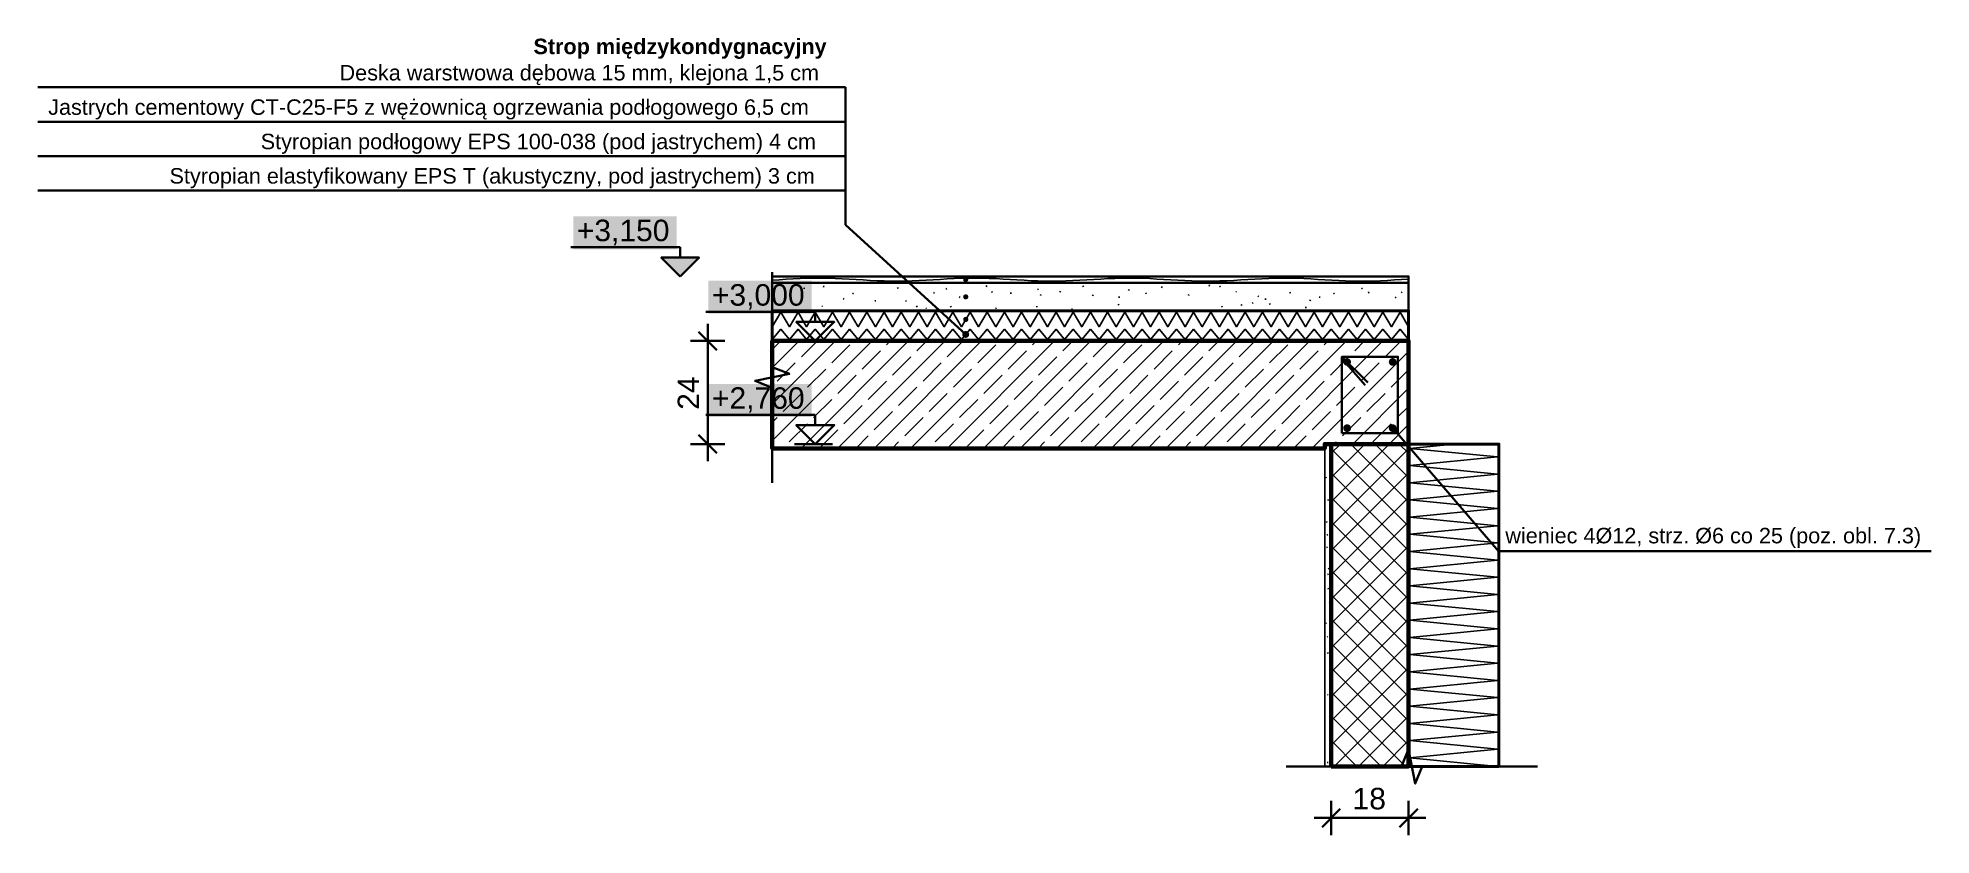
# Model space of a CAD drawing. Header units: metres. Extents: x -3.1 to 26, y 1.8 to 3.7.
# Drawn here: x -3.098 to 1.305, y 1.85 to 3.705 of the extents above.
import ezdxf

# ---------------------------------------------------------------- set-up
doc = ezdxf.new("R2010")
doc.units = ezdxf.units.M
for name, color, linetype, lineweight in [('A-KRESKOWANIE', 8, 'Continuous', 18), ('A-MASKA', 7, 'Continuous', 18), ('A-OPISY', 2, 'Continuous', 25), ('A-RZEDNE', 1, 'Continuous', 25), ('A-SCIANY-IZOL', 4, 'Continuous', 35), ('A-SCIANY-KONSTR', 7, 'Continuous', 50), ('A-SCIANY-WYK', 8, 'Continuous', 18), ('A-STROPY', 7, 'Continuous', 50), ('A-WARSTWY', 8, 'Continuous', 25), ('K-WYMIARY', 1, 'Continuous', 25), ('K-ZBROJENIE', 1, 'Continuous', 100), ('K-ZBROJENIE-OPIS', 2, 'Continuous', 25)]:
    doc.layers.add(name, color=color, linetype=linetype, lineweight=lineweight)
doc.styles.add('PL_ARIAL', font='arial.ttf')
doc.styles.add('PL_ARIAL_B', font='arialbd.ttf')

msp = doc.modelspace()

# ---------------------------------------------------------------- hatches: boundary and pattern name
at = {"layer": 'A-MASKA', "true_color": 0xffffff}
for points in [[(-1.8526, 3.213), (-1.6123, 3.213), (-1.6123, 3.29), (-1.8526, 3.29)], [(-1.5383, 3.063), (-1.298, 3.063), (-1.298, 3.14), (-1.5383, 3.14)], [(-1.5383, 2.823), (-1.298, 2.823), (-1.298, 2.9), (-1.5383, 2.9)]]:
    msp.add_hatch(color=7, dxfattribs=at).paths.add_polyline_path(points)
at = {"layer": 'A-OPISY', "true_color": 0x000000}
for points in [[(-0.934, 3.1425), (-0.9342, 3.1441), (-0.9348, 3.1455), (-0.9358, 3.1467), (-0.937, 3.1477), (-0.9384, 3.1483), (-0.94, 3.1485), (-0.9416, 3.1483), (-0.943, 3.1477), (-0.9442, 3.1467), (-0.9452, 3.1455), (-0.9458, 3.1441), (-0.946, 3.1425), (-0.9458, 3.1409), (-0.9452, 3.1395), (-0.9442, 3.1383), (-0.943, 3.1373), (-0.9416, 3.1367), (-0.94, 3.1365), (-0.9384, 3.1367), (-0.937, 3.1373), (-0.9358, 3.1383), (-0.9348, 3.1395), (-0.9342, 3.1409)], [(-0.934, 3.1025), (-0.9342, 3.1041), (-0.9348, 3.1055), (-0.9358, 3.1067), (-0.937, 3.1077), (-0.9384, 3.1083), (-0.94, 3.1085), (-0.9416, 3.1083), (-0.943, 3.1077), (-0.9442, 3.1067), (-0.9452, 3.1055), (-0.9458, 3.1041), (-0.946, 3.1025), (-0.9458, 3.1009), (-0.9452, 3.0995), (-0.9442, 3.0983), (-0.943, 3.0973), (-0.9416, 3.0967), (-0.94, 3.0965), (-0.9384, 3.0967), (-0.937, 3.0973), (-0.9358, 3.0983), (-0.9348, 3.0995), (-0.9342, 3.1009)], [(-0.934, 3.05), (-0.9342, 3.0516), (-0.9348, 3.053), (-0.9358, 3.0542), (-0.937, 3.0552), (-0.9384, 3.0558), (-0.94, 3.056), (-0.9416, 3.0558), (-0.943, 3.0552), (-0.9442, 3.0542), (-0.9452, 3.053), (-0.9458, 3.0516), (-0.946, 3.05), (-0.9458, 3.0484), (-0.9452, 3.047), (-0.9442, 3.0458), (-0.943, 3.0448), (-0.9416, 3.0442), (-0.94, 3.044), (-0.9384, 3.0442), (-0.937, 3.0448), (-0.9358, 3.0458), (-0.9348, 3.047), (-0.9342, 3.0484)], [(-0.932, 3.015), (-0.9323, 3.0171), (-0.9331, 3.019), (-0.9343, 3.0207), (-0.936, 3.0219), (-0.9379, 3.0227), (-0.94, 3.023), (-0.9421, 3.0227), (-0.944, 3.0219), (-0.9457, 3.0207), (-0.9469, 3.019), (-0.9477, 3.0171), (-0.948, 3.015), (-0.9477, 3.0129), (-0.9469, 3.011), (-0.9457, 3.0093), (-0.944, 3.0081), (-0.9421, 3.0073), (-0.94, 3.007), (-0.9379, 3.0073), (-0.936, 3.0081), (-0.9343, 3.0093), (-0.9331, 3.011), (-0.9323, 3.0129)], [(-0.934, 3.015), (-0.9342, 3.0166), (-0.9348, 3.018), (-0.9358, 3.0192), (-0.937, 3.0202), (-0.9384, 3.0208), (-0.94, 3.021), (-0.9416, 3.0208), (-0.943, 3.0202), (-0.9442, 3.0192), (-0.9452, 3.018), (-0.9458, 3.0166), (-0.946, 3.015), (-0.9458, 3.0134), (-0.9452, 3.012), (-0.9442, 3.0108), (-0.943, 3.0098), (-0.9416, 3.0092), (-0.94, 3.009), (-0.9384, 3.0092), (-0.937, 3.0098), (-0.9358, 3.0108), (-0.9348, 3.012), (-0.9342, 3.0134)]]:
    msp.add_hatch(color=7, dxfattribs=at).paths.add_polyline_path(points)
at = {"layer": 'A-RZEDNE', "true_color": 0x000000}
msp.add_hatch(color=7, dxfattribs=at).paths.add_polyline_path([(-1.6043, 3.15), (-1.5603, 3.194), (-1.6483, 3.194)])
at = {"layer": 'K-ZBROJENIE', "true_color": 0x000000}
for points in [[(-0.044, 2.951), (-0.044, 2.9501), (-0.0442, 2.9492), (-0.0444, 2.9484), (-0.0447, 2.9476), (-0.0451, 2.9468), (-0.0455, 2.946), (-0.046, 2.9453), (-0.0466, 2.9446), (-0.0473, 2.944), (-0.048, 2.9435), (-0.0488, 2.9431), (-0.0496, 2.9427), (-0.0504, 2.9424), (-0.0512, 2.9422), (-0.0521, 2.942), (-0.053, 2.942), (-0.0539, 2.942), (-0.0548, 2.9422), (-0.0556, 2.9424), (-0.0564, 2.9427), (-0.0572, 2.9431), (-0.058, 2.9435), (-0.0587, 2.944), (-0.0594, 2.9446), (-0.06, 2.9453), (-0.0605, 2.946), (-0.0609, 2.9468), (-0.0613, 2.9476), (-0.0616, 2.9484), (-0.0618, 2.9492), (-0.062, 2.9501), (-0.062, 2.951), (-0.062, 2.9519), (-0.0618, 2.9528), (-0.0616, 2.9536), (-0.0613, 2.9544), (-0.0609, 2.9552), (-0.0605, 2.956), (-0.06, 2.9567), (-0.0594, 2.9574), (-0.0587, 2.958), (-0.058, 2.9585), (-0.0572, 2.9589), (-0.0564, 2.9593), (-0.0556, 2.9596), (-0.0548, 2.9598), (-0.0539, 2.96), (-0.053, 2.96), (-0.0521, 2.96), (-0.0512, 2.9598), (-0.0504, 2.9596), (-0.0496, 2.9593), (-0.0488, 2.9589), (-0.048, 2.9585), (-0.0473, 2.958), (-0.0466, 2.9574), (-0.046, 2.9567), (-0.0455, 2.956), (-0.0451, 2.9552), (-0.0447, 2.9544), (-0.0444, 2.9536), (-0.0442, 2.9528), (-0.044, 2.9519)], [(0.062, 2.951), (0.062, 2.9501), (0.0618, 2.9492), (0.0616, 2.9484), (0.0613, 2.9476), (0.0609, 2.9468), (0.0605, 2.946), (0.06, 2.9453), (0.0594, 2.9446), (0.0587, 2.944), (0.058, 2.9435), (0.0572, 2.9431), (0.0564, 2.9427), (0.0556, 2.9424), (0.0548, 2.9422), (0.0539, 2.942), (0.053, 2.942), (0.0521, 2.942), (0.0512, 2.9422), (0.0504, 2.9424), (0.0496, 2.9427), (0.0488, 2.9431), (0.048, 2.9435), (0.0473, 2.944), (0.0466, 2.9446), (0.046, 2.9453), (0.0455, 2.946), (0.0451, 2.9468), (0.0447, 2.9476), (0.0444, 2.9484), (0.0442, 2.9492), (0.044, 2.9501), (0.044, 2.951), (0.044, 2.9519), (0.0442, 2.9528), (0.0444, 2.9536), (0.0447, 2.9544), (0.0451, 2.9552), (0.0455, 2.956), (0.046, 2.9567), (0.0466, 2.9574), (0.0473, 2.958), (0.048, 2.9585), (0.0488, 2.9589), (0.0496, 2.9593), (0.0504, 2.9596), (0.0512, 2.9598), (0.0521, 2.96), (0.053, 2.96), (0.0539, 2.96), (0.0548, 2.9598), (0.0556, 2.9596), (0.0564, 2.9593), (0.0572, 2.9589), (0.058, 2.9585), (0.0587, 2.958), (0.0594, 2.9574), (0.06, 2.9567), (0.0605, 2.956), (0.0609, 2.9552), (0.0613, 2.9544), (0.0616, 2.9536), (0.0618, 2.9528), (0.062, 2.9519)], [(-0.044, 2.797), (-0.044, 2.7961), (-0.0442, 2.7952), (-0.0444, 2.7944), (-0.0447, 2.7936), (-0.0451, 2.7928), (-0.0455, 2.792), (-0.046, 2.7913), (-0.0466, 2.7906), (-0.0473, 2.79), (-0.048, 2.7895), (-0.0488, 2.7891), (-0.0496, 2.7887), (-0.0504, 2.7884), (-0.0512, 2.7882), (-0.0521, 2.788), (-0.053, 2.788), (-0.0539, 2.788), (-0.0548, 2.7882), (-0.0556, 2.7884), (-0.0564, 2.7887), (-0.0572, 2.7891), (-0.058, 2.7895), (-0.0587, 2.79), (-0.0594, 2.7906), (-0.06, 2.7913), (-0.0605, 2.792), (-0.0609, 2.7928), (-0.0613, 2.7936), (-0.0616, 2.7944), (-0.0618, 2.7952), (-0.062, 2.7961), (-0.062, 2.797), (-0.062, 2.7979), (-0.0618, 2.7988), (-0.0616, 2.7996), (-0.0613, 2.8004), (-0.0609, 2.8012), (-0.0605, 2.802), (-0.06, 2.8027), (-0.0594, 2.8034), (-0.0587, 2.804), (-0.058, 2.8045), (-0.0572, 2.8049), (-0.0564, 2.8053), (-0.0556, 2.8056), (-0.0548, 2.8058), (-0.0539, 2.806), (-0.053, 2.806), (-0.0521, 2.806), (-0.0512, 2.8058), (-0.0504, 2.8056), (-0.0496, 2.8053), (-0.0488, 2.8049), (-0.048, 2.8045), (-0.0473, 2.804), (-0.0466, 2.8034), (-0.046, 2.8027), (-0.0455, 2.802), (-0.0451, 2.8012), (-0.0447, 2.8004), (-0.0444, 2.7996), (-0.0442, 2.7988), (-0.044, 2.7979)], [(0.062, 2.797), (0.062, 2.7961), (0.0618, 2.7952), (0.0616, 2.7944), (0.0613, 2.7936), (0.0609, 2.7928), (0.0605, 2.792), (0.06, 2.7913), (0.0594, 2.7906), (0.0587, 2.79), (0.058, 2.7895), (0.0572, 2.7891), (0.0564, 2.7887), (0.0556, 2.7884), (0.0548, 2.7882), (0.0539, 2.788), (0.053, 2.788), (0.0521, 2.788), (0.0512, 2.7882), (0.0504, 2.7884), (0.0496, 2.7887), (0.0488, 2.7891), (0.048, 2.7895), (0.0473, 2.79), (0.0466, 2.7906), (0.046, 2.7913), (0.0455, 2.792), (0.0451, 2.7928), (0.0447, 2.7936), (0.0444, 2.7944), (0.0442, 2.7952), (0.044, 2.7961), (0.044, 2.797), (0.044, 2.7979), (0.0442, 2.7988), (0.0444, 2.7996), (0.0447, 2.8004), (0.0451, 2.8012), (0.0455, 2.802), (0.046, 2.8027), (0.0466, 2.8034), (0.0473, 2.804), (0.048, 2.8045), (0.0488, 2.8049), (0.0496, 2.8053), (0.0504, 2.8056), (0.0512, 2.8058), (0.0521, 2.806), (0.053, 2.806), (0.0539, 2.806), (0.0548, 2.8058), (0.0556, 2.8056), (0.0564, 2.8053), (0.0572, 2.8049), (0.058, 2.8045), (0.0587, 2.804), (0.0594, 2.8034), (0.06, 2.8027), (0.0605, 2.802), (0.0609, 2.8012), (0.0613, 2.8004), (0.0616, 2.7996), (0.0618, 2.7988), (0.062, 2.7979)]]:
    msp.add_hatch(color=7, dxfattribs=at).paths.add_polyline_path(points)
at = {"layer": 'K-ZBROJENIE-OPIS', "true_color": 0x000000}
msp.add_hatch(color=7, dxfattribs=at).paths.add_polyline_path([(0.067, 2.791), (0.0667, 2.7931), (0.0659, 2.795), (0.0647, 2.7967), (0.063, 2.7979), (0.0611, 2.7987), (0.059, 2.799), (0.0569, 2.7987), (0.055, 2.7979), (0.0533, 2.7967), (0.0521, 2.795), (0.0513, 2.7931), (0.051, 2.791), (0.0513, 2.7889), (0.0521, 2.787), (0.0533, 2.7853), (0.055, 2.7841), (0.0569, 2.7833), (0.059, 2.783), (0.0611, 2.7833), (0.063, 2.7841), (0.0647, 2.7853), (0.0659, 2.787), (0.0667, 2.7889)])

# ---------------------------------------------------------------- linework, layer by layer
at = {"layer": 'A-KRESKOWANIE', "lineweight": 25, "ltscale": 0.02}
for points in [[(-1.39, 3.1413), (-1.3737, 3.1423), (-1.3575, 3.1433), (-1.3412, 3.1442), (-1.3249, 3.145), (-1.3087, 3.1457), (-1.2924, 3.146), (-1.2762, 3.1461), (-1.2599, 3.1459), (-1.2436, 3.1454), (-1.2274, 3.1447), (-1.2111, 3.1438), (-1.1948, 3.1428), (-1.1786, 3.1418), (-1.1623, 3.1408), (-1.146, 3.14), (-1.1298, 3.1394), (-1.1135, 3.139), (-1.0973, 3.1389), (-1.081, 3.1391), (-1.0647, 3.1396), (-1.0485, 3.1403), (-1.0322, 3.1411), (-1.0159, 3.1421), (-0.9997, 3.1431), (-0.9834, 3.1441), (-0.9671, 3.1449), (-0.9509, 3.1456), (-0.9346, 3.146), (-0.9184, 3.1461), (-0.9021, 3.1459), (-0.8858, 3.1455), (-0.8696, 3.1448), (-0.8533, 3.1439), (-0.837, 3.1429), (-0.8208, 3.1419), (-0.8045, 3.141), (-0.7882, 3.1401), (-0.772, 3.1394), (-0.7557, 3.139), (-0.7395, 3.1389), (-0.7232, 3.1391), (-0.7069, 3.1395), (-0.6907, 3.1402), (-0.6744, 3.141), (-0.6581, 3.142), (-0.6419, 3.143), (-0.6256, 3.144), (-0.6093, 3.1448), (-0.5931, 3.1455), (-0.5768, 3.1459), (-0.5605, 3.1461), (-0.5443, 3.146), (-0.528, 3.1456), (-0.5118, 3.1449), (-0.4955, 3.144), (-0.4792, 3.1431), (-0.463, 3.1421), (-0.4467, 3.1411), (-0.4304, 3.1402), (-0.4142, 3.1395), (-0.3979, 3.1391), (-0.3816, 3.1389), (-0.3654, 3.139), (-0.3491, 3.1394), (-0.3329, 3.1401), (-0.3166, 3.1409), (-0.3003, 3.1419), (-0.2841, 3.1429), (-0.2678, 3.1439), (-0.2515, 3.1447), (-0.2353, 3.1454), (-0.219, 3.1459), (-0.2027, 3.1461), (-0.1865, 3.146), (-0.1702, 3.1456), (-0.154, 3.145), (-0.1377, 3.1442), (-0.1214, 3.1432), (-0.1052, 3.1422), (-0.0889, 3.1412), (-0.0726, 3.1403), (-0.0564, 3.1396), (-0.0401, 3.1391), (-0.0238, 3.1389), (-0.0076, 3.139), (0.0087, 3.1393), (0.0249, 3.14), (0.0412, 3.1408), (0.0575, 3.1417), (0.0737, 3.1427), (0.09, 3.1437)], [(-1.2705, 3.1253), (-1.2698, 3.128)], [(-0.8929, 3.1269), (-0.8904, 3.1281)], [(-0.6665, 3.126), (-0.6679, 3.1285)], [(-0.4845, 3.1238), (-0.4833, 3.1263)], [(-0.3738, 3.1274), (-0.3733, 3.1302)], [(-0.35, 3.1255), (-0.3478, 3.1273)], [(-1.3666, 3.0841), (-1.3685, 3.0862)], [(-1.3627, 3.096), (-1.3604, 3.0976)], [(-1.3173, 3.1217), (-1.3146, 3.1225)], [(-1.2226, 3.0972), (-1.2249, 3.0987)], [(-1.2007, 3.1094), (-1.2031, 3.1108)], [(-1.1488, 3.0931), (-1.1516, 3.0931)], [(-1.0971, 3.1217), (-1.0984, 3.1242)], [(-1.0775, 3.0925), (-1.0801, 3.0935)], [(-1.0124, 3.1109), (-1.0147, 3.1126)], [(-0.9863, 3.1205), (-0.9839, 3.1218)], [(-0.953, 3.1008), (-0.9553, 3.1024)], [(-0.8784, 3.1123), (-0.8794, 3.115)], [(-0.8365, 3.1107), (-0.8337, 3.1112)], [(-0.7732, 3.1199), (-0.7704, 3.12)], [(-0.7665, 3.1055), (-0.7656, 3.1082)], [(-0.7212, 3.1136), (-0.7194, 3.1158)], [(-0.6454, 3.1049), (-0.6436, 3.1071)], [(-0.5843, 3.0832), (-0.5857, 3.0856)], [(-0.5829, 3.1005), (-0.5832, 3.1033)], [(-0.5612, 3.117), (-0.5601, 3.1196)], [(-0.5207, 3.1093), (-0.5209, 3.1121)], [(-0.4216, 3.1056), (-0.4208, 3.1083)], [(-0.3121, 3.1132), (-0.3101, 3.1151)], [(-0.2997, 3.0827), (-0.2981, 3.0849)], [(-0.2719, 3.0874), (-0.2742, 3.089)], [(-0.2582, 3.1032), (-0.261, 3.1038)], [(-0.2429, 3.0956), (-0.2431, 3.0984)], [(-0.2323, 3.0847), (-0.2338, 3.0871)], [(-0.1867, 3.1115), (-0.184, 3.1124)], [(-0.14, 3.0935), (-0.1379, 3.0954)], [(-0.1182, 3.1018), (-0.1154, 3.102)], [(-0.0846, 3.1092), (-0.0823, 3.1109)], [(-0.0197, 3.1213), (-0.0174, 3.123)], [(-0.0027, 3.1114), (-0.0031, 3.1142)], [(0.0584, 3.1004), (0.0607, 3.102)], [(0.0747, 3.1118), (0.073, 3.114)], [(-1.39, 3.033), (-1.37, 3.067), (-1.35, 3.033), (-1.33, 3.067), (-1.31, 3.033), (-1.29, 3.067), (-1.27, 3.033), (-1.25, 3.067), (-1.23, 3.033), (-1.21, 3.067), (-1.19, 3.033), (-1.17, 3.067), (-1.15, 3.033), (-1.13, 3.067), (-1.11, 3.033), (-1.09, 3.067), (-1.07, 3.033), (-1.05, 3.067), (-1.03, 3.033), (-1.01, 3.067), (-0.99, 3.033), (-0.97, 3.067), (-0.95, 3.033), (-0.93, 3.067), (-0.91, 3.033), (-0.89, 3.067), (-0.87, 3.033), (-0.85, 3.067), (-0.83, 3.033), (-0.81, 3.067), (-0.79, 3.033), (-0.77, 3.067), (-0.75, 3.033), (-0.73, 3.067), (-0.71, 3.033), (-0.69, 3.067), (-0.67, 3.033), (-0.65, 3.067), (-0.63, 3.033), (-0.61, 3.067), (-0.59, 3.033), (-0.57, 3.067), (-0.55, 3.033), (-0.53, 3.067), (-0.51, 3.033), (-0.49, 3.067), (-0.47, 3.033), (-0.45, 3.067), (-0.43, 3.033), (-0.41, 3.067), (-0.39, 3.033), (-0.37, 3.067), (-0.35, 3.033), (-0.33, 3.067), (-0.31, 3.033), (-0.29, 3.067), (-0.27, 3.033), (-0.25, 3.067), (-0.23, 3.033), (-0.21, 3.067), (-0.19, 3.033), (-0.17, 3.067), (-0.15, 3.033), (-0.13, 3.067), (-0.11, 3.033), (-0.09, 3.067), (-0.07, 3.033), (-0.05, 3.067), (-0.03, 3.033), (-0.01, 3.067), (0.01, 3.033), (0.03, 3.067), (0.05, 3.033), (0.07, 3.067), (0.09, 3.033)], [(-1.2749, 3.0798), (-1.2729, 3.0817)], [(-1.0551, 3.0795), (-1.0525, 3.0805)], [(-1.0312, 3.075), (-1.0327, 3.0773)], [(-0.9741, 3.0784), (-0.9751, 3.081)], [(-0.8711, 3.0754), (-0.8683, 3.0758)], [(-0.7747, 3.0782), (-0.7746, 3.081)], [(-0.6943, 3.0734), (-0.6918, 3.0746)], [(-0.3434, 3.0782), (-0.3443, 3.0808)], [(-0.1494, 3.0761), (-0.1492, 3.0789)], [(-1.39, 3.003), (-1.37, 3.027), (-1.35, 3.003), (-1.33, 3.027), (-1.31, 3.003), (-1.29, 3.027), (-1.27, 3.003), (-1.25, 3.027), (-1.23, 3.003), (-1.21, 3.027), (-1.19, 3.003), (-1.17, 3.027), (-1.15, 3.003), (-1.13, 3.027), (-1.11, 3.003), (-1.09, 3.027), (-1.07, 3.003), (-1.05, 3.027), (-1.03, 3.003), (-1.01, 3.027), (-0.99, 3.003), (-0.97, 3.027), (-0.95, 3.003), (-0.93, 3.027), (-0.91, 3.003), (-0.89, 3.027), (-0.87, 3.003), (-0.85, 3.027), (-0.83, 3.003), (-0.81, 3.027), (-0.79, 3.003), (-0.77, 3.027), (-0.75, 3.003), (-0.73, 3.027), (-0.71, 3.003), (-0.69, 3.027), (-0.67, 3.003), (-0.65, 3.027), (-0.63, 3.003), (-0.61, 3.027), (-0.59, 3.003), (-0.57, 3.027), (-0.55, 3.003), (-0.53, 3.027), (-0.51, 3.003), (-0.49, 3.027), (-0.47, 3.003), (-0.45, 3.027), (-0.43, 3.003), (-0.41, 3.027), (-0.39, 3.003), (-0.37, 3.027), (-0.35, 3.003), (-0.33, 3.027), (-0.31, 3.003), (-0.29, 3.027), (-0.27, 3.003), (-0.25, 3.027), (-0.23, 3.003), (-0.21, 3.027), (-0.19, 3.003), (-0.17, 3.027), (-0.15, 3.003), (-0.13, 3.027), (-0.11, 3.003), (-0.09, 3.027), (-0.07, 3.003), (-0.05, 3.027), (-0.03, 3.003), (-0.01, 3.027), (0.01, 3.003), (0.03, 3.027), (0.05, 3.003), (0.07, 3.027), (0.09, 3.003)], [(-1.39, 2.7678), (-1.1578, 3)], [(-1.39, 2.8526), (-1.2426, 3)], [(-1.39, 2.9375), (-1.3275, 3)], [(-1.39, 2.9799), (-1.3699, 3)], [(-1.3229, 2.75), (-1.0729, 3)], [(-1.3223, 2.9628), (-1.2851, 3)], [(-1.2381, 2.75), (-0.9881, 3)], [(-1.1532, 2.75), (-0.9032, 3)], [(-1.1243, 2.9911), (-1.1154, 3)], [(-1.0684, 2.75), (-0.8184, 3)], [(-1.0536, 2.9769), (-1.0305, 3)], [(-0.9835, 2.75), (-0.7335, 3)], [(-0.9829, 2.9628), (-0.9457, 3)], [(-0.8987, 2.75), (-0.6487, 3)], [(-0.8138, 2.75), (-0.5638, 3)], [(-0.7849, 2.9911), (-0.776, 3)], [(-0.729, 2.75), (-0.479, 3)], [(-0.7142, 2.9769), (-0.6911, 3)], [(-0.6441, 2.75), (-0.3941, 3)], [(-0.6435, 2.9628), (-0.6062, 3)], [(-0.5593, 2.75), (-0.3093, 3)], [(-0.4744, 2.75), (-0.2244, 3)], [(-0.4455, 2.9911), (-0.4365, 3)], [(-0.3896, 2.75), (-0.1396, 3)], [(-0.3748, 2.9769), (-0.3517, 3)], [(-0.3047, 2.75), (-0.0547, 3)], [(-0.3041, 2.9628), (-0.2668, 3)], [(-0.2198, 2.75), (0.0302, 3)], [(-0.1061, 2.9911), (-0.0971, 3)], [(-0.0354, 2.9769), (-0.0123, 3)], [(0.0354, 2.9628), (0.0726, 3)], [(-1.2516, 2.9486), (-1.2092, 2.9911)], [(-1.1809, 2.9345), (-1.1384, 2.9769)], [(-1.1102, 2.9204), (-1.0677, 2.9628)], [(-0.9122, 2.9486), (-0.8697, 2.9911)], [(-0.8415, 2.9345), (-0.799, 2.9769)], [(-0.7707, 2.9204), (-0.7283, 2.9628)], [(-0.5728, 2.9486), (-0.5303, 2.9911)], [(-0.502, 2.9345), (-0.4596, 2.9769)], [(-0.4313, 2.9204), (-0.3889, 2.9628)], [(-0.2333, 2.9486), (-0.1909, 2.9911)], [(-0.1626, 2.9345), (-0.1202, 2.9769)], [(-0.135, 2.75), (0.09, 2.975)], [(-0.0919, 2.9204), (-0.0495, 2.9628)], [(-1.3789, 2.9062), (-1.3364, 2.9486)], [(-1.3081, 2.8921), (-1.2657, 2.9345)], [(-1.2374, 2.8779), (-1.195, 2.9204)], [(-1.1667, 2.8638), (-1.1243, 2.9062)], [(-1.0394, 2.9062), (-0.997, 2.9486)], [(-0.9687, 2.8921), (-0.9263, 2.9345)], [(-0.898, 2.8779), (-0.8556, 2.9204)], [(-0.8273, 2.8638), (-0.7849, 2.9062)], [(-0.7, 2.9062), (-0.6576, 2.9486)], [(-0.6293, 2.8921), (-0.5869, 2.9345)], [(-0.5586, 2.8779), (-0.5162, 2.9204)], [(-0.4879, 2.8638), (-0.4455, 2.9062)], [(-0.3606, 2.9062), (-0.3182, 2.9486)], [(-0.2899, 2.8921), (-0.2475, 2.9345)], [(-0.2192, 2.8779), (-0.1768, 2.9204)], [(-0.1485, 2.8638), (-0.1061, 2.9062)], [(-0.0212, 2.9062), (0.0212, 2.9486)], [(0.0495, 2.8921), (0.09, 2.9326)], [(-1.3647, 2.8355), (-1.3223, 2.8779)], [(-1.294, 2.8214), (-1.2516, 2.8638)], [(-1.096, 2.8496), (-1.0536, 2.8921)], [(-1.0253, 2.8355), (-0.9829, 2.8779)], [(-0.9546, 2.8214), (-0.9122, 2.8638)], [(-0.7566, 2.8496), (-0.7142, 2.8921)], [(-0.6859, 2.8355), (-0.6435, 2.8779)], [(-0.6152, 2.8214), (-0.5728, 2.8638)], [(-0.4172, 2.8496), (-0.3748, 2.8921)], [(-0.3465, 2.8355), (-0.3041, 2.8779)], [(-0.2758, 2.8214), (-0.2333, 2.8638)], [(-0.0778, 2.8496), (-0.0354, 2.8921)], [(-0.0401, 2.76), (0.09, 2.8901)], [(-0.0071, 2.8355), (0.0354, 2.8779)], [(-1.39, 2.8102), (-1.3789, 2.8214)], [(-1.2233, 2.8072), (-1.1809, 2.8496)], [(-1.1526, 2.7931), (-1.1102, 2.8355)], [(-1.0819, 2.7789), (-1.0394, 2.8214)], [(-0.8839, 2.8072), (-0.8415, 2.8496)], [(-0.8132, 2.7931), (-0.7707, 2.8355)], [(-0.7425, 2.7789), (-0.7, 2.8214)], [(-0.5445, 2.8072), (-0.502, 2.8496)], [(-0.4738, 2.7931), (-0.4313, 2.8355)], [(-0.4031, 2.7789), (-0.3606, 2.8214)], [(-0.2051, 2.8072), (-0.1626, 2.8496)], [(-0.1344, 2.7931), (-0.0919, 2.8355)], [(-0.0636, 2.7789), (-0.0212, 2.8214)], [(0.0636, 2.8214), (0.09, 2.8477)], [(-1.3506, 2.7648), (-1.3081, 2.8072)], [(-1.2799, 2.7506), (-1.2374, 2.7931)], [(-1.1957, 2.75), (-1.1667, 2.7789)], [(-1.0112, 2.7648), (-0.9687, 2.8072)], [(-0.9405, 2.7506), (-0.898, 2.7931)], [(-0.8562, 2.75), (-0.8273, 2.7789)], [(-0.6718, 2.7648), (-0.6293, 2.8072)], [(-0.601, 2.7506), (-0.5586, 2.7931)], [(-0.5168, 2.75), (-0.4879, 2.7789)], [(-0.3323, 2.7648), (-0.2899, 2.8072)], [(-0.2616, 2.7506), (-0.2192, 2.7931)], [(-0.1774, 2.75), (-0.1485, 2.7789)], [(0.0071, 2.7648), (0.0495, 2.8072)], [(0.0447, 2.76), (0.09, 2.8053)], [(-1.3654, 2.75), (-1.3647, 2.7506)], [(-1.1108, 2.75), (-1.096, 2.7648)], [(-1.026, 2.75), (-1.0253, 2.7506)], [(-0.7714, 2.75), (-0.7566, 2.7648)], [(-0.6865, 2.75), (-0.6859, 2.7506)], [(-0.432, 2.75), (-0.4172, 2.7648)], [(-0.3471, 2.75), (-0.3465, 2.7506)], [(-0.09, 2.6253), (0.0447, 2.76)], [(-0.09, 2.6819), (-0.0119, 2.76)], [(-0.09, 2.7384), (-0.0684, 2.76)], [(-0.09, 2.5687), (0.09, 2.7487)], [(0.09, 2.5687), (-0.09, 2.7487)], [(-0.0826, 2.76), (-0.0778, 2.7648)], [(0.09, 2.6253), (-0.0447, 2.76)], [(0.09, 2.6819), (0.0119, 2.76)], [(0.09, 2.7384), (0.0684, 2.76)], [(0.0871, 2.76), (0.09, 2.7629)], [(0.297, 2.01), (0.093, 2.03), (0.297, 2.05), (0.093, 2.07), (0.297, 2.09), (0.093, 2.11), (0.297, 2.13), (0.093, 2.15), (0.297, 2.17), (0.093, 2.19), (0.297, 2.21), (0.093, 2.23), (0.297, 2.25), (0.093, 2.27), (0.297, 2.29), (0.093, 2.31), (0.297, 2.33), (0.093, 2.35), (0.297, 2.37), (0.093, 2.39), (0.297, 2.41), (0.093, 2.43), (0.297, 2.45), (0.093, 2.47), (0.297, 2.49), (0.093, 2.51), (0.297, 2.53), (0.093, 2.55), (0.297, 2.57), (0.093, 2.59), (0.297, 2.61), (0.093, 2.63), (0.297, 2.65), (0.093, 2.67), (0.297, 2.69), (0.093, 2.71), (0.297, 2.73), (0.093, 2.75), (0.195, 2.76)], [(-0.09, 2.5122), (0.09, 2.6922)], [(0.09, 2.5122), (-0.09, 2.6922)], [(-0.1017, 2.6806), (-0.1024, 2.6829)], [(-0.0973, 2.6286), (-0.0967, 2.6309)], [(-0.09, 2.4556), (0.09, 2.6356)], [(0.09, 2.4556), (-0.09, 2.6356)], [(-0.0999, 2.5774), (-0.101, 2.5796)], [(-0.09, 2.399), (0.09, 2.579)], [(0.09, 2.399), (-0.09, 2.579)], [(-0.1006, 2.5192), (-0.0984, 2.5201)], [(-0.0999, 2.5483), (-0.0978, 2.5495)], [(-0.09, 2.3424), (0.09, 2.5224)], [(0.09, 2.3424), (-0.09, 2.5224)], [(-0.0974, 2.4698), (-0.0951, 2.4704)], [(-0.09, 2.2859), (0.09, 2.4659)], [(0.09, 2.2859), (-0.09, 2.4659)], [(-0.0983, 2.4564), (-0.0961, 2.4573)], [(-0.0966, 2.4227), (-0.0973, 2.425)], [(-0.0935, 2.3896), (-0.0947, 2.3917)], [(-0.09, 2.2293), (0.09, 2.4093)], [(0.09, 2.2293), (-0.09, 2.4093)], [(-0.1009, 2.3421), (-0.1027, 2.3437)], [(-0.09, 2.1727), (0.09, 2.3527)], [(0.09, 2.1727), (-0.09, 2.3527)], [(-0.0996, 2.3107), (-0.0976, 2.3121)], [(-0.09, 2.1162), (0.09, 2.2962)], [(0.09, 2.1162), (-0.09, 2.2962)], [(-0.0972, 2.2729), (-0.0987, 2.2747)], [(-0.09, 2.0596), (0.09, 2.2396)], [(0.09, 2.0596), (-0.09, 2.2396)], [(-0.0969, 2.1758), (-0.099, 2.1769)], [(0.083, 2.01), (-0.09, 2.183)], [(-0.083, 2.01), (0.09, 2.183)], [(0.0265, 2.01), (-0.09, 2.1265)], [(-0.0265, 2.01), (0.09, 2.1265)], [(-0.0301, 2.01), (-0.09, 2.0699)], [(0.0301, 2.01), (0.09, 2.0699)], [(-0.0972, 2.0192), (-0.0996, 2.0194)], [(-0.0867, 2.01), (-0.09, 2.0133)], [(0.0867, 2.01), (0.09, 2.0133)]]:
    msp.add_lwpolyline(points, dxfattribs=at)
at = {"layer": 'A-OPISY', "lineweight": 35, "ltscale": 0.02}
for points in [[(-1.22, 3.59), (-3.098, 3.59)], [(-1.22, 3.27), (-1.22, 3.59)], [(-1.22, 3.51), (-3.098, 3.51)], [(-1.22, 3.43), (-3.098, 3.43)], [(-1.22, 3.35), (-3.098, 3.35)], [(-0.94, 3.015), (-1.22, 3.27)], [(-1.39, 2.67), (-1.39, 2.891), (-1.43, 2.907), (-1.35, 2.923), (-1.39, 2.939), (-1.39, 3.16)], [(-0.195, 2.01), (0.0735, 2.01), (0.0895, 2.05), (0.1055, 1.97), (0.1215, 2.01), (0.39, 2.01)]]:
    msp.add_lwpolyline(points, dxfattribs=at)
at = {"layer": 'A-RZEDNE', "lineweight": 35, "ltscale": 0.02}
for points in [[(-1.6043, 3.218), (-1.8586, 3.218)], [(-1.6043, 3.194), (-1.6043, 3.218)], [(-1.29, 3.068), (-1.5443, 3.068)], [(-1.29, 3.044), (-1.29, 3.068)], [(-1.25, 3), (-1.338, 3)], [(-1.29, 2.828), (-1.5443, 2.828)], [(-1.29, 2.804), (-1.29, 2.828)], [(-1.25, 2.76), (-1.338, 2.76)]]:
    msp.add_lwpolyline(points, dxfattribs=at)
for points in [[(-1.6043, 3.15), (-1.5603, 3.194), (-1.6483, 3.194)], [(-1.29, 3), (-1.246, 3.044), (-1.334, 3.044)], [(-1.29, 2.76), (-1.246, 2.804), (-1.334, 2.804)]]:
    msp.add_lwpolyline(points, close=True, dxfattribs=at)
at = {"layer": 'A-SCIANY-IZOL', "lineweight": 50, "ltscale": 0.02}
for points in [[(-1.39, 3), (-1.39, 3), (-1.39, 3.07), (-1.39, 3.07), (-1.39, 3.07), (0.09, 3.07), (0.09, 3.07), (0.09, 3.07), (0.09, 3), (0.09, 3), (0.09, 3), (-1.39, 3)], [(0.09, 2.01), (0.09, 2.01), (0.09, 2.01), (0.09, 2.76), (0.09, 2.76), (0.09, 2.76), (0.09, 2.76), (0.3, 2.76), (0.3, 2.76), (0.3, 2.76), (0.3, 2.01), (0.3, 2.01), (0.3, 2.01), (0.3, 2.01), (0.09, 2.01)]]:
    msp.add_lwpolyline(points, close=True, dxfattribs=at)
at = {"layer": 'A-SCIANY-KONSTR', "lineweight": 70, "ltscale": 0.02}
msp.add_lwpolyline([(-0.09, 2.01), (-0.09, 2.01), (-0.09, 2.76), (-0.09, 2.76), (-0.09, 2.76), (0.09, 2.76), (0.09, 2.76), (0.09, 2.76), (0.09, 2.01), (0.09, 2.01), (0.09, 2.01), (-0.09, 2.01)], close=True, dxfattribs=at)
at = {"layer": 'A-SCIANY-WYK', "lineweight": 25, "ltscale": 0.02}
msp.add_lwpolyline([(-0.105, 2.01), (-0.105, 2.01), (-0.105, 2.76), (-0.105, 2.76), (-0.105, 2.76), (-0.09, 2.76), (-0.09, 2.76), (-0.09, 2.76), (-0.09, 2.01), (-0.09, 2.01), (-0.09, 2.01), (-0.105, 2.01)], close=True, dxfattribs=at)
at = {"layer": 'A-STROPY', "lineweight": 70, "ltscale": 0.02}
msp.add_lwpolyline([(-1.39, 3), (-1.39, 3), (-1.39, 3), (-1.39, 3), (-1.39, 3), (0.09, 3), (0.09, 3), (0.09, 3), (0.09, 3), (0.09, 2.76), (0.09, 2.76), (0.09, 2.76), (0.09, 2.76), (-0.105, 2.76), (-0.105, 2.76), (-0.105, 2.76), (-0.105, 2.76), (-0.105, 2.76), (-0.105, 2.76), (-0.105, 2.76), (-0.105, 2.76), (-0.105, 2.76), (-0.105, 2.76), (-0.105, 2.76), (-0.105, 2.76), (-0.105, 2.76), (-0.105, 2.76), (-0.105, 2.76), (-0.105, 2.76), (-0.105, 2.76), (-0.105, 2.75), (-0.105, 2.75), (-0.105, 2.75), (-0.105, 2.75), (-1.39, 2.75), (-1.39, 2.75), (-1.39, 2.75), (-1.39, 2.75)], close=True, dxfattribs=at)
at = {"layer": 'A-WARSTWY', "lineweight": 35, "ltscale": 0.02}
for points in [[(-1.39, 3.15), (-1.39, 3.15), (-1.39, 3.15), (0.09, 3.15), (0.09, 3.15), (0.09, 3.15), (0.09, 3.135), (0.09, 3.135), (0.09, 3.135), (-1.39, 3.135), (-1.39, 3.135), (-1.39, 3.135)], [(-1.39, 3.135), (-1.39, 3.135), (-1.39, 3.135), (0.09, 3.135), (0.09, 3.135), (0.09, 3.135), (0.09, 3.07), (0.09, 3.07), (0.09, 3.07), (-1.39, 3.07), (-1.39, 3.07), (-1.39, 3.07)]]:
    msp.add_lwpolyline(points, close=True, dxfattribs=at)
at = {"layer": 'K-WYMIARY', "lineweight": 35, "ltscale": 0.02}
for points in [[(-1.54, 2.72), (-1.54, 3.04)], [(-1.58, 3), (-1.5, 3)], [(-1.5188, 2.9788), (-1.5612, 3.0212)], [(-1.5188, 2.7388), (-1.5612, 2.7812)], [(-1.58, 2.76), (-1.5, 2.76)], [(-0.1112, 1.8688), (-0.0688, 1.9112)], [(-0.09, 1.85), (-0.09, 1.93)], [(0.0688, 1.8688), (0.1112, 1.9112)], [(0.09, 1.85), (0.09, 1.93)], [(-0.13, 1.89), (0.13, 1.89)]]:
    msp.add_lwpolyline(points, dxfattribs=at)
at = {"layer": 'K-ZBROJENIE', "lineweight": 35, "ltscale": 0.02}
msp.add_lwpolyline([(-0.065, 2.785), (0.065, 2.785), (0.065, 2.963), (-0.065, 2.963)], close=True, dxfattribs=at)
for points in [[(-0.065, 2.963), (-0.005, 2.903)], [(-0.065, 2.959), (-0.011, 2.897)]]:
    msp.add_lwpolyline(points, dxfattribs=at)
at = {"layer": 'K-ZBROJENIE-OPIS', "lineweight": 35, "ltscale": 0.02}
for points in [[(0.059, 2.791), (0.299, 2.511)], [(0.299, 2.511), (1.3053, 2.511)]]:
    msp.add_lwpolyline(points, dxfattribs=at)

# ---------------------------------------------------------------- texts
at = {"layer": 'A-OPISY'}
for s, style, p in [('Strop międzykondygnacyjny', 'PL_ARIAL_B', (-1.9454, 3.6672)), ('Deska warstwowa dębowa 15 mm, klejona 1,5 cm', 'PL_ARIAL', (-2.3964, 3.606)), ('Jastrych cementowy CT-C25-F5 z wężownicą ogrzewania podłogowego 6,5 cm', 'PL_ARIAL', (-3.074, 3.526)), ('Styropian podłogowy EPS 100-038 (pod jastrychem) 4 cm', 'PL_ARIAL', (-2.5797, 3.446)), ('Styropian elastyfikowany EPS T (akustyczny, pod jastrychem) 3 cm', 'PL_ARIAL', (-2.7918, 3.366))]:
    msp.add_text(s, height=0.036, dxfattribs=dict(at, style=style)).set_placement(p)
at = {"layer": 'A-RZEDNE', "style": 'PL_ARIAL'}
for s, p in [('+3,150', (-1.8446, 3.232)), ('+3,000', (-1.5303, 3.082)), ('+2,760', (-1.5303, 2.842))]:
    msp.add_text(s, height=0.05, dxfattribs=at).set_placement(p)
at = {"layer": 'K-WYMIARY', "style": 'PL_ARIAL'}
msp.add_text('24', height=0.05, rotation=90, dxfattribs=at).set_placement((-1.56, 2.8396))
msp.add_text('18', height=0.05, dxfattribs=at).set_placement((-0.0404, 1.91))
at = {"layer": 'K-ZBROJENIE-OPIS', "style": 'PL_ARIAL'}
msp.add_text('wieniec 4Ø12, strz. Ø6 co 25 (poz. obl. 7.3)', height=0.036, dxfattribs=at).set_placement((0.315, 2.529))

doc.saveas('drawing.dxf')
